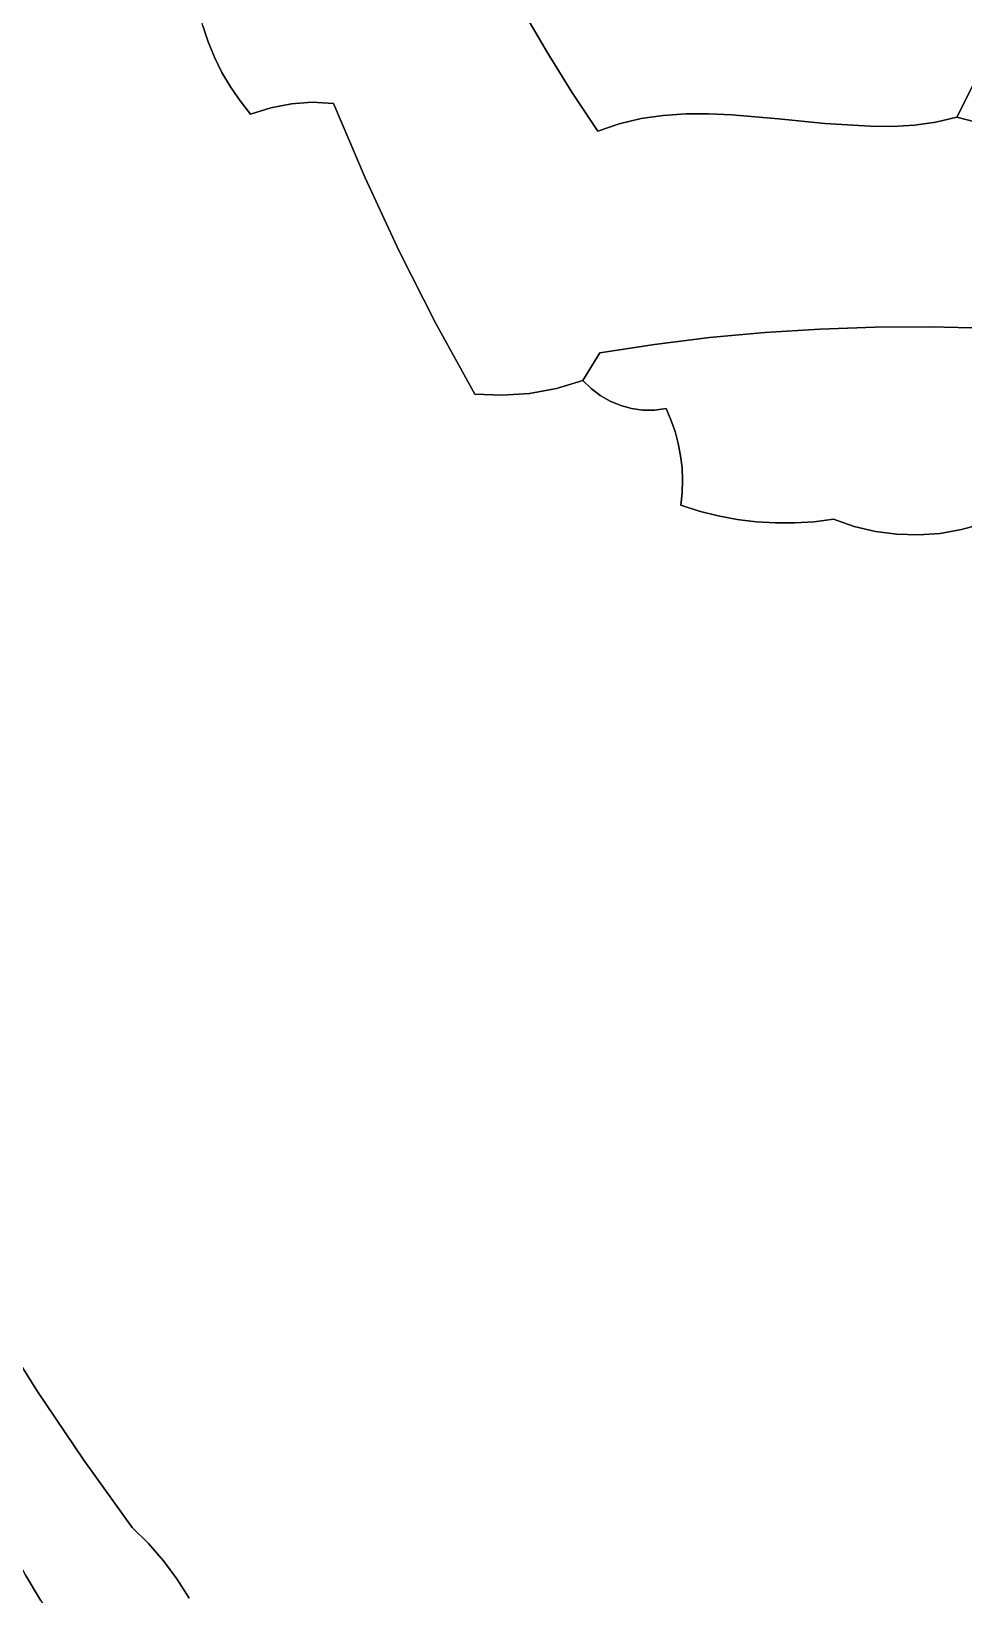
# Model space of a CAD drawing. Header units: inches. Extents: x 36.3 to 71.4, y 17.4 to 61.7.
# Drawn here: x 46.489 to 48.853, y 36.645 to 40.609 of the extents above; entities that cross this region are included whole.
import ezdxf

# ---------------------------------------------------------------- set-up
doc = ezdxf.new("R2010")
doc.units = ezdxf.units.IN
doc.layers.add('SURFACES_FOR_SKETCHUP', color=7, linetype='Continuous')

msp = doc.modelspace()

# ---------------------------------------------------------------- linework, layer by layer
at = {"layer": 'SURFACES_FOR_SKETCHUP'}
for points, invisible_edges in [([(49.187, 41.0929), (48.469, 40.9633), (48.8358, 40.3906)], 3), ([(49.187, 41.0929), (48.8358, 40.3906), (48.9046, 40.3727)], 8), ([(48.469, 40.9633), (48.4588, 40.9358), (48.8358, 40.3906)], 10), ([(48.4461, 40.9094), (48.4309, 40.8843), (48.8358, 40.3906)], 10), ([(48.4588, 40.9358), (48.4461, 40.9094), (48.8358, 40.3906)], 10), ([(47.2549, 40.4258), (47.627, 40.8677), (47.0802, 40.8134)], 11), ([(47.627, 40.8677), (47.2549, 40.4258), (47.6804, 40.762)], 3), ([(48.4309, 40.8843), (48.4132, 40.8607), (48.6732, 40.3676)], 10), ([(48.7288, 40.3709), (48.783, 40.3783), (48.4309, 40.8843)], 10), ([(48.783, 40.3783), (48.8358, 40.3906), (48.4309, 40.8843)], 10), ([(48.6732, 40.3676), (48.7288, 40.3709), (48.4309, 40.8843)], 10), ([(48.3933, 40.8387), (48.3711, 40.8187), (48.501, 40.375)], 10), ([(48.4132, 40.8607), (48.3933, 40.8387), (48.6166, 40.3677)], 10), ([(48.501, 40.375), (48.6166, 40.3677), (48.3933, 40.8387)], 10), ([(48.6166, 40.3677), (48.6732, 40.3676), (48.4132, 40.8607)], 10), ([(47.0802, 40.8134), (47.0421, 40.7784), (47.2015, 40.4286)], 10), ([(47.2015, 40.4286), (47.2549, 40.4258), (47.0802, 40.8134)], 10), ([(47.7969, 40.5554), (47.983, 40.8198), (47.7371, 40.6579)], 3), ([(47.983, 40.8198), (47.7969, 40.5554), (48.0066, 40.8021)], 3), ([(48.0066, 40.8021), (47.7969, 40.5554), (48.0317, 40.7869)], 3), ([(48.0317, 40.7869), (47.7969, 40.5554), (48.0581, 40.7742)], 3), ([(48.3467, 40.8008), (48.3203, 40.7851), (48.3834, 40.3867)], 10), ([(48.3711, 40.8187), (48.3467, 40.8008), (48.501, 40.375)], 10), ([(48.3834, 40.3867), (48.501, 40.375), (48.3467, 40.8008)], 10), ([(46.9373, 40.5822), (47, 40.7487), (46.9239, 40.6228)], 3), ([(46.9535, 40.5427), (47, 40.7487), (46.9373, 40.5822)], 3), ([(46.9535, 40.5427), (47.1484, 40.4249), (47, 40.7487)], 11), ([(47.0421, 40.7784), (47, 40.7487), (47.1484, 40.4249)], 10), ([(47.1484, 40.4249), (47.2015, 40.4286), (47.0421, 40.7784)], 10), ([(47.6804, 40.762), (47.2549, 40.4258), (47.7371, 40.6579)], 3), ([(47.8598, 40.4546), (48.0581, 40.7742), (47.7969, 40.5554)], 3), ([(48.0856, 40.764), (48.0581, 40.7742), (47.8598, 40.4546)], 10), ([(47.8598, 40.4546), (48.0352, 40.3872), (48.0856, 40.764)], 11), ([(48.0352, 40.3872), (48.0916, 40.3952), (48.0856, 40.764)], 10), ([(48.114, 40.7565), (48.0856, 40.764), (48.0916, 40.3952)], 10), ([(48.1431, 40.7517), (48.114, 40.7565), (48.0916, 40.3952)], 10), ([(48.0916, 40.3952), (48.1489, 40.3989), (48.1431, 40.7517)], 10), ([(48.1727, 40.7498), (48.1431, 40.7517), (48.1489, 40.3989)], 10), ([(48.1489, 40.3989), (48.207, 40.3992), (48.1727, 40.7498)], 10), ([(48.2026, 40.7507), (48.1727, 40.7498), (48.207, 40.3992)], 10), ([(48.2325, 40.7547), (48.2026, 40.7507), (48.207, 40.3992)], 10), ([(48.207, 40.3992), (48.2656, 40.3967), (48.2325, 40.7547)], 10), ([(48.2624, 40.7618), (48.2325, 40.7547), (48.2656, 40.3967)], 10), ([(48.292, 40.772), (48.2624, 40.7618), (48.3834, 40.3867)], 10), ([(48.2656, 40.3967), (48.3834, 40.3867), (48.2624, 40.7618)], 10), ([(48.3203, 40.7851), (48.292, 40.772), (48.3834, 40.3867)], 10), ([(45.8993, 40.7382), (45.9191, 40.6013), (46.9059, 40.7067)], 10), ([(46.9134, 40.6643), (46.9059, 40.7067), (45.9191, 40.6013)], 10), ([(46.9239, 40.6228), (46.9134, 40.6643), (45.9191, 40.6013)], 10), ([(47.7371, 40.6579), (47.2549, 40.4258), (47.7969, 40.5554)], 3), ([(45.9191, 40.6013), (45.4966, 40.0395), (47.0451, 40.3986)], 11), ([(46.9373, 40.5822), (46.9239, 40.6228), (45.9191, 40.6013)], 10), ([(46.9535, 40.5427), (46.9373, 40.5822), (45.9191, 40.6013)], 10), ([(46.9724, 40.5045), (46.9535, 40.5427), (45.9191, 40.6013)], 10), ([(46.994, 40.4676), (46.9724, 40.5045), (45.9191, 40.6013)], 10), ([(47.0183, 40.4323), (46.994, 40.4676), (45.9191, 40.6013)], 10), ([(47.0451, 40.3986), (47.0183, 40.4323), (45.9191, 40.6013)], 10), ([(47.3355, 40.2371), (47.7969, 40.5554), (47.2549, 40.4258)], 3), ([(47.8598, 40.4546), (47.7969, 40.5554), (47.3355, 40.2371)], 10), ([(46.9724, 40.5045), (47.1484, 40.4249), (46.9535, 40.5427)], 3), ([(46.9724, 40.5045), (46.994, 40.4676), (47.1484, 40.4249)], 10), ([(47.096, 40.4149), (47.1484, 40.4249), (46.994, 40.4676)], 10), ([(47.0183, 40.4323), (47.096, 40.4149), (46.994, 40.4676)], 3), ([(47.0183, 40.4323), (47.0451, 40.3986), (47.096, 40.4149)], 8), ([(47.1484, 40.4249), (47.3355, 40.2371), (47.2015, 40.4286)], 3), ([(47.2549, 40.4258), (47.2015, 40.4286), (47.3355, 40.2371)], 2), ([(47.3355, 40.2371), (47.4222, 40.0512), (47.8598, 40.4546)], 10), ([(47.9258, 40.3555), (47.8598, 40.4546), (47.4222, 40.0512)], 10), ([(47.8598, 40.4546), (47.9258, 40.3555), (47.9798, 40.3742)], 8), ([(47.8598, 40.4546), (47.9798, 40.3742), (48.0352, 40.3872)], 9), ([(45.4966, 40.0395), (46.1321, 38.5032), (47.0451, 40.3986)], 10), ([(47.515, 39.8682), (47.0451, 40.3986), (46.1321, 38.5032)], 11), ([(47.0451, 40.3986), (47.3355, 40.2371), (47.096, 40.4149)], 3), ([(47.4222, 40.0512), (47.3355, 40.2371), (47.0451, 40.3986)], 10), ([(47.515, 39.8682), (47.4222, 40.0512), (47.0451, 40.3986)], 10), ([(47.1484, 40.4249), (47.096, 40.4149), (47.3355, 40.2371)], 10), ([(48.0352, 40.3872), (48.0695, 39.8148), (48.0916, 40.3952)], 3), ([(48.209, 39.8319), (48.0916, 40.3952), (48.0695, 39.8148)], 3), ([(48.0916, 40.3952), (48.209, 39.8319), (48.1489, 40.3989)], 3), ([(48.1489, 40.3989), (48.209, 39.8319), (48.207, 40.3992)], 3), ([(48.207, 40.3992), (48.209, 39.8319), (48.2656, 40.3967)], 3), ([(48.3488, 39.8448), (48.2656, 40.3967), (48.209, 39.8319)], 3), ([(48.2656, 40.3967), (48.3488, 39.8448), (48.3834, 40.3867)], 3), ([(48.9046, 40.3727), (48.8358, 40.3906), (48.783, 40.3783)], 8), ([(47.4222, 40.0512), (47.515, 39.8682), (47.9258, 40.3555)], 10), ([(47.9303, 39.7937), (47.9258, 40.3555), (47.515, 39.8682)], 11), ([(47.9258, 40.3555), (48.0695, 39.8148), (47.9798, 40.3742)], 3), ([(48.0695, 39.8148), (47.9258, 40.3555), (47.9303, 39.7937)], 3), ([(47.9798, 40.3742), (48.0695, 39.8148), (48.0352, 40.3872)], 3), ([(48.4887, 39.8537), (48.3834, 40.3867), (48.3488, 39.8448)], 3), ([(48.3834, 40.3867), (48.4887, 39.8537), (48.501, 40.375)], 3), ([(48.501, 40.375), (48.4887, 39.8537), (48.6166, 40.3677)], 3), ([(48.6288, 39.8585), (48.6166, 40.3677), (48.4887, 39.8537)], 3), ([(48.6166, 40.3677), (48.6288, 39.8585), (48.6732, 40.3676)], 3), ([(48.7688, 39.8593), (48.6732, 40.3676), (48.6288, 39.8585)], 3), ([(48.6732, 40.3676), (48.7688, 39.8593), (48.7288, 40.3709)], 3), ([(48.7288, 40.3709), (48.7688, 39.8593), (48.783, 40.3783)], 3), ([(48.783, 40.3783), (48.7688, 39.8593), (48.9046, 40.3727)], 11), ([(48.9088, 39.856), (48.9046, 40.3727), (48.7688, 39.8593)], 3), ([(47.6137, 39.6884), (47.515, 39.8682), (46.1321, 38.5032)], 10), ([(47.6834, 39.6857), (47.7527, 39.6907), (47.515, 39.8682)], 10), ([(47.515, 39.8682), (47.6137, 39.6884), (47.6834, 39.6857)], 8), ([(47.9303, 39.7937), (47.515, 39.8682), (47.7527, 39.6907)], 11), ([(48.3488, 39.8448), (48.209, 39.8319), (48.1215, 39.5936)], 10), ([(48.1215, 39.5936), (48.1297, 39.5633), (48.3488, 39.8448)], 10), ([(48.1297, 39.5633), (48.3762, 39.3622), (48.3488, 39.8448)], 11), ([(48.4887, 39.8537), (48.3488, 39.8448), (48.4253, 39.3622)], 10), ([(48.4253, 39.3622), (48.3488, 39.8448), (48.3762, 39.3622)], 3), ([(48.4743, 39.3654), (48.4887, 39.8537), (48.4253, 39.3622)], 3), ([(48.5232, 39.3716), (48.4887, 39.8537), (48.4743, 39.3654)], 3), ([(48.6288, 39.8585), (48.4887, 39.8537), (48.5232, 39.3716)], 10), ([(48.5232, 39.3716), (48.5759, 39.3533), (48.6288, 39.8585)], 10), ([(48.5759, 39.3533), (48.6297, 39.3405), (48.6288, 39.8585)], 10), ([(48.7688, 39.8593), (48.6288, 39.8585), (48.6842, 39.3334)], 10), ([(48.6297, 39.3405), (48.6842, 39.3334), (48.6288, 39.8585)], 10), ([(48.6842, 39.3334), (48.7391, 39.3318), (48.7688, 39.8593)], 10), ([(48.7391, 39.3318), (48.7938, 39.3357), (48.7688, 39.8593)], 10), ([(48.9088, 39.856), (48.7688, 39.8593), (49.0465, 39.5694)], 10), ([(48.7938, 39.3357), (48.848, 39.3452), (48.7688, 39.8593)], 10), ([(49.0419, 39.5429), (48.7688, 39.8593), (48.848, 39.3452)], 11), ([(49.0465, 39.5694), (48.7688, 39.8593), (49.0419, 39.5429)], 3), ([(48.0695, 39.8148), (47.9303, 39.7937), (47.9836, 39.6597)], 10), ([(47.9836, 39.6597), (48.0114, 39.6522), (48.0695, 39.8148)], 10), ([(48.0114, 39.6522), (48.0401, 39.6484), (48.0695, 39.8148)], 10), ([(48.0692, 39.6483), (48.0695, 39.8148), (48.0401, 39.6484)], 3), ([(48.0985, 39.6521), (48.0695, 39.8148), (48.0692, 39.6483)], 3), ([(48.209, 39.8319), (48.0695, 39.8148), (48.0985, 39.6521)], 10), ([(48.0985, 39.6521), (48.1111, 39.6232), (48.209, 39.8319)], 10), ([(48.1111, 39.6232), (48.1215, 39.5936), (48.209, 39.8319)], 10), ([(47.821, 39.7034), (47.9303, 39.7937), (47.7527, 39.6907)], 3), ([(47.821, 39.7034), (47.8878, 39.7235), (47.9303, 39.7937)], 8), ([(47.8878, 39.7235), (47.9087, 39.7027), (47.9303, 39.7937)], 2), ([(47.9087, 39.7027), (47.9319, 39.685), (47.9303, 39.7937)], 10), ([(47.957, 39.6706), (47.9303, 39.7937), (47.9319, 39.685)], 3), ([(47.9836, 39.6597), (47.9303, 39.7937), (47.957, 39.6706)], 3), ([(47.9087, 39.7027), (47.8878, 39.7235), (47.821, 39.7034)], 8), ([(47.6137, 39.6884), (46.1321, 38.5032), (48.1359, 39.4075)], 11), ([(47.6137, 39.6884), (48.1359, 39.4075), (47.6834, 39.6857)], 3), ([(47.6834, 39.6857), (48.1359, 39.4075), (47.7527, 39.6907)], 3), ([(47.7527, 39.6907), (47.957, 39.6706), (47.821, 39.7034)], 3), ([(47.957, 39.6706), (47.7527, 39.6907), (48.1359, 39.4075)], 11), ([(47.9087, 39.7027), (47.821, 39.7034), (47.9319, 39.685)], 3), ([(47.9319, 39.685), (47.821, 39.7034), (47.957, 39.6706)], 3), ([(48.1359, 39.4075), (47.9836, 39.6597), (47.957, 39.6706)], 9), ([(48.1394, 39.4388), (48.1404, 39.4702), (47.9836, 39.6597)], 10), ([(48.1359, 39.4075), (48.1394, 39.4388), (47.9836, 39.6597)], 10), ([(48.0114, 39.6522), (47.9836, 39.6597), (48.1404, 39.4702)], 10), ([(48.1391, 39.5015), (48.0114, 39.6522), (48.1404, 39.4702)], 3), ([(48.1355, 39.5326), (48.1297, 39.5633), (48.0114, 39.6522)], 10), ([(48.0114, 39.6522), (48.1297, 39.5633), (48.0401, 39.6484)], 3), ([(48.1355, 39.5326), (48.0114, 39.6522), (48.1391, 39.5015)], 3), ([(48.1297, 39.5633), (48.1215, 39.5936), (48.0401, 39.6484)], 10), ([(48.0401, 39.6484), (48.1215, 39.5936), (48.0692, 39.6483)], 3), ([(48.1111, 39.6232), (48.0985, 39.6521), (48.0692, 39.6483)], 8), ([(48.1111, 39.6232), (48.0692, 39.6483), (48.1215, 39.5936)], 3), ([(48.1355, 39.5326), (48.3273, 39.3652), (48.1297, 39.5633)], 3), ([(48.3762, 39.3622), (48.1297, 39.5633), (48.3273, 39.3652)], 3), ([(48.1391, 39.5015), (48.2787, 39.3712), (48.1355, 39.5326)], 3), ([(48.3273, 39.3652), (48.1355, 39.5326), (48.2787, 39.3712)], 3), ([(49.0352, 39.5169), (49.0419, 39.5429), (48.848, 39.3452)], 10), ([(49.0264, 39.4917), (49.0352, 39.5169), (48.848, 39.3452)], 10), ([(48.2787, 39.3712), (48.1391, 39.5015), (48.2305, 39.3803)], 3), ([(48.1404, 39.4702), (48.2305, 39.3803), (48.1391, 39.5015)], 3), ([(49.0155, 39.4673), (49.0264, 39.4917), (48.848, 39.3452)], 10), ([(48.1359, 39.4075), (48.1829, 39.3924), (48.1394, 39.4388)], 2), ([(48.1394, 39.4388), (48.1829, 39.3924), (48.1404, 39.4702)], 3), ([(48.2305, 39.3803), (48.1404, 39.4702), (48.1829, 39.3924)], 3), ([(48.848, 39.3452), (48.9012, 39.3603), (49.0155, 39.4673)], 10), ([(46.1321, 38.5032), (46.2272, 37.6344), (48.1359, 39.4075)], 11), ([(46.287, 37.5198), (48.1359, 39.4075), (46.2272, 37.6344)], 3), ([(46.393, 37.3384), (48.1359, 39.4075), (46.287, 37.5198)], 3), ([(46.393, 37.3384), (46.5046, 37.1606), (48.1359, 39.4075)], 10), ([(48.1359, 39.4075), (46.5046, 37.1606), (48.1829, 39.3924)], 3), ([(46.6219, 36.9863), (48.1829, 39.3924), (46.5046, 37.1606)], 3), ([(48.1829, 39.3924), (46.6219, 36.9863), (48.2305, 39.3803)], 3), ([(46.6219, 36.9863), (48.0591, 36.3475), (48.2305, 39.3803)], 11), ([(48.1451, 36.3583), (48.2305, 39.3803), (48.0591, 36.3475)], 3), ([(48.2305, 39.3803), (48.1451, 36.3583), (48.2787, 39.3712)], 3), ([(48.2314, 36.3663), (48.2787, 39.3712), (48.1451, 36.3583)], 3), ([(48.2787, 39.3712), (48.2314, 36.3663), (48.3273, 39.3652)], 3), ([(48.3178, 36.3716), (48.3273, 39.3652), (48.2314, 36.3663)], 3), ([(48.3273, 39.3652), (48.3178, 36.3716), (48.3762, 39.3622)], 3), ([(48.4042, 36.3741), (48.3762, 39.3622), (48.3178, 36.3716)], 3), ([(48.3762, 39.3622), (48.6297, 39.3405), (48.4253, 39.3622)], 3), ([(48.3762, 39.3622), (48.4042, 36.3741), (48.6297, 39.3405)], 11), ([(48.5759, 39.3533), (48.4743, 39.3654), (48.4253, 39.3622)], 9), ([(48.5759, 39.3533), (48.4253, 39.3622), (48.6297, 39.3405)], 3), ([(48.5759, 39.3533), (48.5232, 39.3716), (48.4743, 39.3654)], 8), ([(49.503, 39.3053), (48.9012, 39.3603), (48.848, 39.3452)], 9), ([(48.4907, 36.3738), (48.6297, 39.3405), (48.4042, 36.3741)], 3), ([(48.6297, 39.3405), (48.4907, 36.3738), (48.6842, 39.3334)], 3), ([(48.577, 36.3708), (48.6842, 39.3334), (48.4907, 36.3738)], 3), ([(49.5802, 36.7389), (48.6842, 39.3334), (48.577, 36.3708)], 11), ([(48.6842, 39.3334), (49.5802, 36.7389), (48.7391, 39.3318)], 3), ([(48.7391, 39.3318), (49.5802, 36.7389), (48.7938, 39.3357)], 3), ([(48.7938, 39.3357), (49.5802, 36.7389), (48.848, 39.3452)], 3), ([(49.503, 39.3053), (48.848, 39.3452), (49.5945, 39.2619)], 3), ([(49.5945, 39.2619), (48.848, 39.3452), (49.5802, 36.7389)], 11), ([(46.5046, 37.1606), (46.393, 37.3384), (46.2638, 37.0143)], 10), ([(46.5046, 37.1606), (46.2638, 37.0143), (46.6219, 36.9863)], 3), ([(46.4371, 36.763), (46.6219, 36.9863), (46.2638, 37.0143)], 3), ([(46.6219, 36.9863), (46.4371, 36.763), (46.7446, 36.8159)], 3), ([(46.6219, 36.9863), (46.7446, 36.8159), (46.7859, 36.7751)], 8), ([(46.7859, 36.7751), (48.0591, 36.3475), (46.6219, 36.9863)], 11), ([(46.4732, 36.6964), (46.7446, 36.8159), (46.4371, 36.763)], 3), ([(46.5119, 36.6315), (46.7446, 36.8159), (46.4732, 36.6964)], 3), ([(46.7446, 36.8159), (46.5119, 36.6315), (46.7859, 36.7751)], 3), ([(46.5534, 36.5684), (46.7859, 36.7751), (46.5119, 36.6315)], 3), ([(46.7859, 36.7751), (46.5534, 36.5684), (46.8238, 36.7314)], 3), ([(46.8238, 36.7314), (47.9733, 36.3339), (46.7859, 36.7751)], 3), ([(48.0591, 36.3475), (46.7859, 36.7751), (47.9733, 36.3339)], 3), ([(46.5534, 36.5684), (46.5975, 36.5071), (46.8238, 36.7314)], 10), ([(46.8583, 36.6852), (46.8238, 36.7314), (46.5975, 36.5071)], 10), ([(46.8583, 36.6852), (47.7183, 36.3126), (46.8238, 36.7314)], 3), ([(47.8029, 36.3169), (46.8238, 36.7314), (47.7183, 36.3126)], 3), ([(47.9733, 36.3339), (46.8238, 36.7314), (47.8029, 36.3169)], 11), ([(48.577, 36.3708), (48.6632, 36.3649), (49.5802, 36.7389)], 10), ([(48.6632, 36.3649), (48.7492, 36.3564), (49.5802, 36.7389)], 10), ([(49.5802, 36.7389), (48.7492, 36.3564), (49.5378, 36.6803)], 3), ([(46.4732, 36.6964), (45.7872, 36.6429), (46.5119, 36.6315)], 3), ([(46.8893, 36.6367), (46.8583, 36.6852), (46.5975, 36.5071)], 10), ([(47.7183, 36.3126), (46.8583, 36.6852), (47.634, 36.3047)], 3), ([(46.8893, 36.6367), (47.634, 36.3047), (46.8583, 36.6852)], 3), ([(48.835, 36.3451), (49.5378, 36.6803), (48.7492, 36.3564)], 3), ([(49.5378, 36.6803), (48.835, 36.3451), (49.499, 36.6164)], 3)]:
    msp.add_3dface(points, dxfattribs=dict(at, invisible_edges=invisible_edges))

doc.saveas('drawing.dxf')
